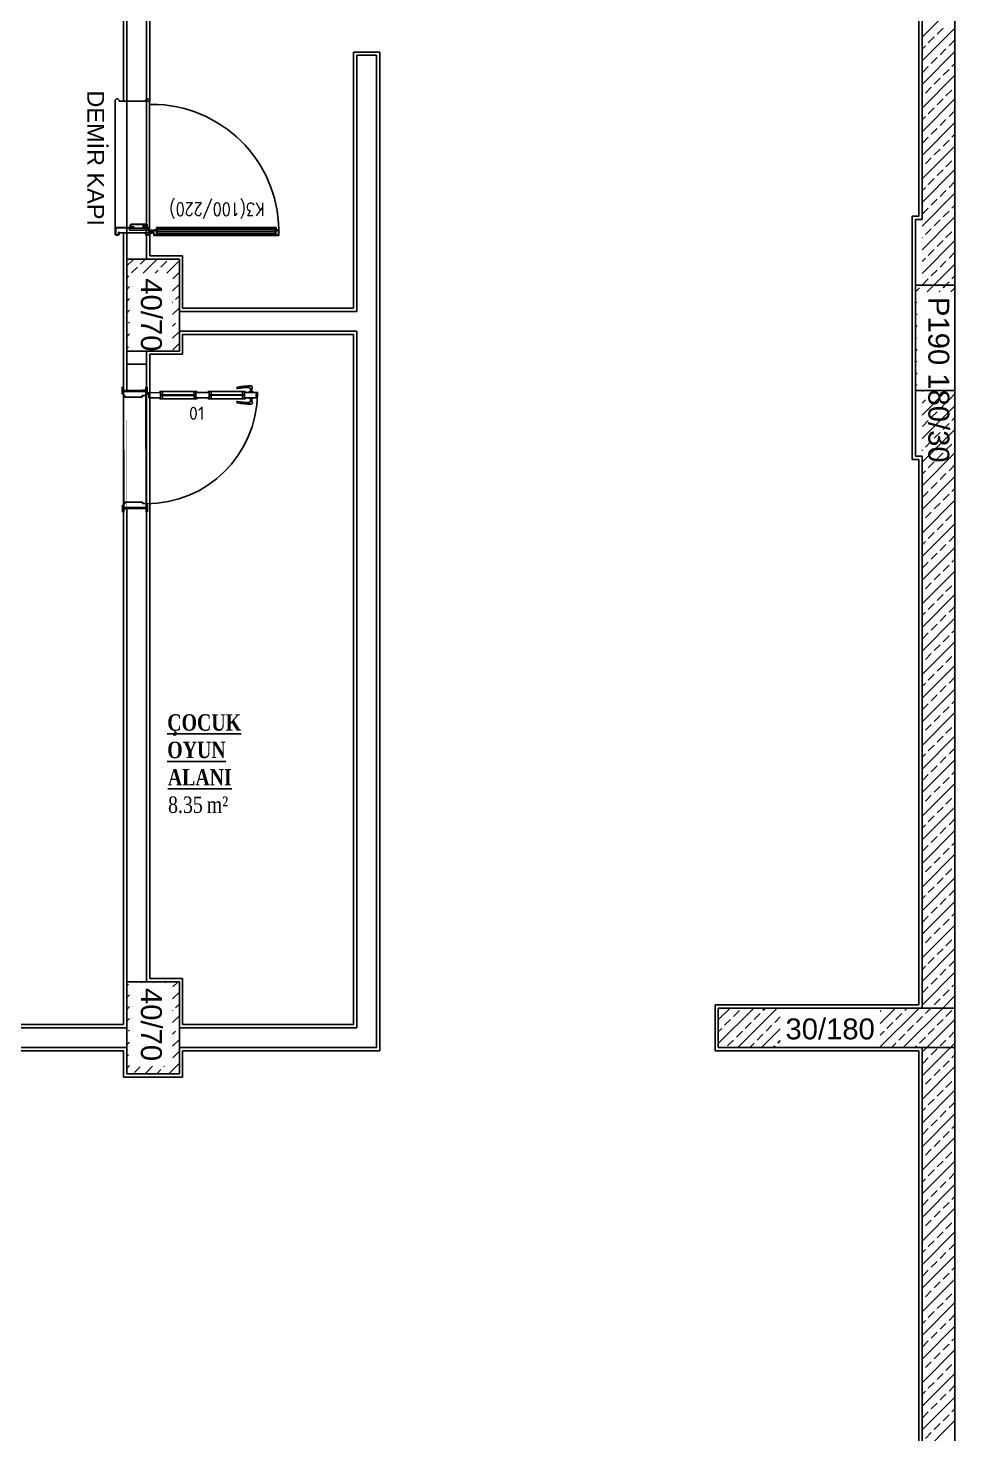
# Model space of a CAD drawing. Extents: x 357804 to 359242, y -615216 to -609926.
# Drawn here: x 358509 to 359214, y -613115 to -612046 of the extents above; entities that cross this region are included whole.
import ezdxf
from ezdxf.enums import TextEntityAlignment as Align

# ---------------------------------------------------------------- set-up
doc = ezdxf.new("R2010")
doc.units = 0
doc.header["$MEASUREMENT"] = 0
doc.layers.add('MKDU0', color=50, linetype='CONTINUOUS')
doc.styles.add('BORA', font='times.ttf')
doc.styles.add('KT-isocpeur', font='isocpeur.ttf', dxfattribs={"height": 10})
doc.styles.add('MtXpl_Times_New_Roma', font='timesbd.ttf')
doc.styles.add('ROMAND', font='romand', dxfattribs={"width": 0.8})
doc.styles.get("Standard").update_dxf_attribs({"font": 'arial.ttf'})
doc.styles.add('style2', font='arial.ttf')

msp = doc.modelspace()

# ---------------------------------------------------------------- linework, layer by layer
at = {"layer": 'MKDU0', "color": 8, "ltscale": 0.03}
for p, q in [((359214.4, -609936.4), (359214.4, -613401.4)), ((359214.4, -609936.4), (359214.4, -614601.4)), ((359214.4, -614601.4), (359214.4, -609936.4)), ((359214.4, -614601.4), (359214.4, -609936.4)), ((358584.4, -611416.4), (358584.4, -612806.4)), ((358581.9, -611918.9), (358581.9, -612101.4)), ((358599.4, -612221.4), (358599.4, -611976.4)), ((358601.9, -612101.4), (358601.9, -611978.9)), ((359189.4, -612191.4), (359189.4, -611996.4)), ((359189.4, -611996.4), (359189.4, -612191.4)), ((359214.4, -612241.4), (359214.4, -611996.4)), ((359186.9, -611998.9), (359186.9, -612188.9)), ((359189.4, -612052.7), (359214.4, -612027.7)), ((359189.4, -612070.7), (359214.4, -612045.7)), ((359200.9, -612050.2), (359205.4, -612045.7)), ((359189.4, -612061.7), (359191.9, -612059.2)), ((359194.1, -612056.9), (359198.6, -612052.4)), ((359209.9, -612059.2), (359214.3, -612054.7)), ((358776.9, -612063.9), (358756.9, -612063.9)), ((358756.9, -612063.9), (358756.9, -612258.9)), ((358774.4, -612066.4), (358759.4, -612066.4)), ((358759.4, -612066.4), (358759.4, -612261.4)), ((358774.4, -612281.4), (358774.4, -612066.4)), ((358776.9, -612283.9), (358776.9, -612063.9)), ((359189.4, -612088.6), (359214.4, -612063.6)), ((359196.4, -612072.6), (359200.9, -612068.1)), ((359203.1, -612065.9), (359207.6, -612061.4)), ((359189.4, -612106.6), (359214.4, -612081.6)), ((359189.7, -612079.4), (359194.1, -612074.9)), ((359205.4, -612081.6), (359209.9, -612077.1)), ((359212.1, -612074.9), (359214.4, -612072.6)), ((359191.9, -612095.1), (359196.4, -612090.6)), ((359198.6, -612088.4), (359203.1, -612083.9)), ((359207.6, -612097.3), (359212.1, -612092.8)), ((359214.3, -612090.6), (359214.4, -612090.6)), ((358581.9, -612101.4), (358584.4, -612101.4)), ((358594.4, -612101.4), (358601.9, -612101.4)), ((358603.2, -612103.8), (358601.6, -612103.8)), ((359189.4, -612097.6), (359189.7, -612097.3)), ((359189.4, -612124.6), (359214.4, -612099.6)), ((359200.9, -612104.1), (359205.4, -612099.6)), ((358601.6, -612104.4), (358601.6, -612198.3)), ((359189.4, -612115.6), (359191.9, -612113)), ((359194.1, -612110.8), (359198.6, -612106.3)), ((359209.9, -612113), (359214.3, -612108.6)), ((359189.4, -612142.5), (359214.4, -612117.5)), ((359196.4, -612126.5), (359200.9, -612122)), ((359203.1, -612119.8), (359207.6, -612115.3)), ((359189.4, -612160.5), (359214.4, -612135.5)), ((359189.7, -612133.3), (359194.1, -612128.8)), ((359205.4, -612135.5), (359209.9, -612131)), ((359212.1, -612128.8), (359214.4, -612126.5)), ((359191.9, -612149), (359196.4, -612144.5)), ((359198.6, -612142.2), (359203.1, -612137.7)), ((359207.6, -612151.2), (359212.1, -612146.7)), ((359214.3, -612144.5), (359214.4, -612144.5)), ((359189.4, -612151.5), (359189.7, -612151.2)), ((359189.4, -612178.4), (359214.4, -612153.4)), ((359200.9, -612157.9), (359205.4, -612153.5)), ((359189.4, -612169.5), (359191.9, -612166.9)), ((359194.1, -612164.7), (359198.6, -612160.2)), ((359209.9, -612166.9), (359214.3, -612162.4)), ((359189.4, -612196.4), (359214.4, -612171.4)), ((359196.4, -612180.4), (359200.9, -612175.9)), ((359203.1, -612173.7), (359207.6, -612169.2)), ((359186.9, -612188.9), (359181.9, -612188.9)), ((359181.9, -612188.9), (359181.9, -612373.9)), ((359189.4, -612214.4), (359214.4, -612189.4)), ((359189.7, -612187.1), (359194.1, -612182.6)), ((359205.4, -612189.4), (359209.9, -612184.9)), ((359212.1, -612182.6), (359214.4, -612180.4)), ((358575.6, -612202.3), (358575.6, -612198.3)), ((358576, -612198.3), (358576, -612202.3)), ((358576.6, -612197.3), (358587.6, -612197.3)), ((358587.6, -612197.7), (358576.6, -612197.7)), ((358600.5, -612197.9), (358586.5, -612197.9)), ((358586.5, -612197.9), (358586.5, -612199.4)), ((358586.5, -612199.4), (358600.5, -612199.4)), ((358587.1, -612196.3), (358587.1, -612195.8)), ((358587.5, -612195.8), (358587.5, -612196.3)), ((358587.6, -612197.3), (358587.6, -612197.7)), ((358588.1, -612194.8), (358599.1, -612194.8)), ((358599.1, -612195.2), (358588.1, -612195.2)), ((358588.1, -612196.9), (358589.7, -612196.9)), ((358589.7, -612197.3), (358588.1, -612197.3)), ((358589.7, -612196.9), (358589.7, -612197.3)), ((358596.8, -612197.7), (358596.8, -612195.3)), ((358596.8, -612195.3), (358599.1, -612195.3)), ((358600.6, -612197.7), (358596.8, -612197.7)), ((358599.1, -612195.7), (358597.2, -612195.7)), ((358597.2, -612195.7), (358597.2, -612197.3)), ((358597.2, -612197.3), (358600.6, -612197.3)), ((358597.4, -612197.2), (358597.4, -612195.8)), ((358597.4, -612195.8), (358599.2, -612195.8)), ((358599.8, -612197.2), (358597.4, -612197.2)), ((358599, -612197), (358599.6, -612197)), ((358599.3, -612196), (358599.2, -612196)), ((358599.2, -612196), (358599.2, -612196)), ((358599.6, -612197), (358599.6, -612195.9)), ((358599.7, -612195.3), (358599.8, -612194.9)), ((358599.8, -612194.9), (358599.8, -612195.8)), ((358599.8, -612195.8), (358599.8, -612197.2)), ((358600.5, -612199.4), (358600.5, -612197.9)), ((358601.2, -612202.3), (358601.2, -612198.3)), ((358601.6, -612198.3), (358601.6, -612202.3)), ((358602.1, -612200.1), (358601.6, -612200.1)), ((358603.2, -612199), (358603.2, -612202.2)), ((358604.2, -612200), (358604.9, -612200)), ((358604.9, -612203.4), (358604.9, -612199.1)), ((358604.9, -612199.1), (358606.8, -612199.1)), ((358606.8, -612199.3), (358605.1, -612199.3)), ((358605.1, -612199.3), (358605.1, -612203.2)), ((358605.1, -612199.8), (358607, -612199.8)), ((358605.4, -612199.6), (358605.4, -612199.4)), ((358605.4, -612199.4), (358606.9, -612199.4)), ((358607.1, -612199.6), (358605.4, -612199.6)), ((358606.8, -612199.1), (358606.8, -612199.3)), ((358606.8, -612199.1), (358606.9, -612199.1)), ((358606.9, -612199.4), (358606.9, -612197.4)), ((358606.9, -612197.4), (358698, -612197.4)), ((358607, -612199.8), (358607, -612203)), ((358697.8, -612197.6), (358607.1, -612197.6)), ((358607.1, -612197.6), (358607.1, -612199.6)), ((358607.2, -612203.1), (358607.2, -612197.7)), ((358607.2, -612197.7), (358612.2, -612197.7)), ((358612.2, -612198.1), (358607.6, -612198.1)), ((358607.6, -612198.1), (358607.6, -612202.7)), ((358607.7, -612198.9), (358607.7, -612198.2)), ((358607.7, -612198.2), (358612.3, -612198.2)), ((358697.2, -612198.9), (358607.7, -612198.9)), ((358612.2, -612197.7), (358612.2, -612198.1)), ((358612.3, -612198.2), (358612.3, -612197.7)), ((358612.3, -612197.7), (358692.6, -612197.7)), ((358692.6, -612197.7), (358692.6, -612198.2)), ((358692.6, -612198.2), (358697.2, -612198.2)), ((358692.7, -612198.1), (358692.7, -612197.7)), ((358692.7, -612197.7), (358697.7, -612197.7)), ((358697.3, -612198.1), (358692.7, -612198.1)), ((358697.2, -612198.2), (358697.2, -612198.9)), ((358697.3, -612202.7), (358697.3, -612198.1)), ((358697.7, -612197.7), (358697.7, -612203.1)), ((358697.8, -612199.6), (358697.8, -612197.6)), ((358699.5, -612199.6), (358697.8, -612199.6)), ((358699.8, -612199.8), (358697.9, -612199.8)), ((358697.9, -612199.8), (358697.9, -612203)), ((358698, -612197.4), (358698, -612199.4)), ((358698.1, -612199.1), (358698, -612199.1)), ((358698, -612199.4), (358699.5, -612199.4)), ((358698.1, -612199.3), (358698.1, -612199.1)), ((358698.1, -612199.1), (358700, -612199.1)), ((358699.8, -612199.3), (358698.1, -612199.3)), ((358699.5, -612199.4), (358699.5, -612199.6)), ((358699.8, -612203.2), (358699.8, -612199.3)), ((358700, -612199.1), (358700, -612203.4)), ((359189.4, -612191.4), (359184.4, -612191.4)), ((359184.4, -612191.4), (359184.4, -612371.4)), ((359191.9, -612202.8), (359196.4, -612198.4)), ((359198.6, -612196.1), (359203.1, -612191.6)), ((359214.3, -612198.4), (359214.4, -612198.3)), ((358577.6, -612202.9), (358576.6, -612202.9)), ((358576.6, -612202.9), (358577.6, -612202.9)), ((358577.6, -612203.3), (358576.6, -612203.3)), ((358578.2, -612202.3), (358578.2, -612201)), ((358578.2, -612201), (358578.6, -612201)), ((358578.6, -612201), (358578.6, -612202.3)), ((358584.4, -612201.4), (358581.9, -612201.4)), ((358581.9, -612201.4), (358581.9, -612803.9)), ((358601.9, -612201.4), (358594.4, -612201.4)), ((358598.6, -612202.3), (358598.6, -612201)), ((358598.6, -612201), (358599, -612201)), ((358599, -612201), (358599, -612202.3)), ((358599.6, -612202.9), (358600.6, -612202.9)), ((358600.6, -612203.3), (358599.6, -612203.3)), ((358601.6, -612200.6), (358604.8, -612200.6)), ((358602.1, -612201.2), (358601.6, -612201.2)), ((358601.9, -612218.9), (358601.9, -612201.4)), ((358604.3, -612201.1), (358604.9, -612201.1)), ((358700, -612203.4), (358604.9, -612203.4)), ((358607, -612203), (358605.1, -612203)), ((358605.1, -612203.2), (358699.8, -612203.2)), ((358612.2, -612203.1), (358607.2, -612203.1)), ((358607.6, -612200.4), (358697.3, -612200.4)), ((358607.6, -612202.7), (358612.2, -612202.7)), ((358697.2, -612201.9), (358607.7, -612201.9)), ((358607.7, -612201.9), (358607.7, -612202.6)), ((358607.7, -612202.6), (358612.3, -612202.6)), ((358612.2, -612202.7), (358612.2, -612203.1)), ((358612.3, -612202.6), (358612.3, -612203.1)), ((358612.3, -612203.1), (358692.6, -612203.1)), ((358692.6, -612203.1), (358692.6, -612202.6)), ((358692.6, -612202.6), (358697.2, -612202.6)), ((358692.7, -612203.1), (358692.7, -612202.7)), ((358692.7, -612202.7), (358697.3, -612202.7)), ((358697.7, -612203.1), (358692.7, -612203.1)), ((358697.2, -612202.6), (358697.2, -612201.9)), ((358697.9, -612203), (358699.8, -612203)), ((359189.4, -612205.4), (359189.7, -612205.1)), ((359189.4, -612232.3), (359214.4, -612207.3)), ((359200.9, -612211.8), (359205.4, -612207.3)), ((359207.6, -612205.1), (359212.1, -612200.6)), ((358584.4, -612226.7), (358589.7, -612221.4)), ((358584.4, -612291.4), (358584.4, -612221.4)), ((358584.4, -612221.4), (358624.4, -612221.4)), ((358594.7, -612225.3), (358598.7, -612221.4)), ((358596.9, -612232.1), (358607.6, -612221.4)), ((358624.4, -612221.4), (358599.4, -612221.4)), ((358626.9, -612218.9), (358601.9, -612218.9)), ((358624.4, -612221.4), (358624.4, -612291.4)), ((358624.4, -612266.4), (358624.4, -612221.4)), ((358626.9, -612258.9), (358626.9, -612218.9)), ((359189.4, -612223.3), (359191.9, -612220.8)), ((359194.1, -612218.6), (359198.6, -612214.1)), ((359209.9, -612220.8), (359214.3, -612216.3)), ((358588, -612232), (358592.5, -612227.5)), ((358605.9, -612232.1), (358608.2, -612229.8)), ((358610.4, -612227.5), (358614.9, -612223.1)), ((358614.9, -612232.1), (358624.4, -612222.6)), ((358619.4, -612236.5), (358623.9, -612232)), ((359196.4, -612234.3), (359200.9, -612229.8)), ((359198.3, -612241.4), (359214.4, -612225.3)), ((359203.1, -612227.5), (359207.6, -612223.1)), ((358584.4, -612235.6), (358585.7, -612234.3)), ((358584.4, -612244.6), (358586.6, -612242.4)), ((358619.3, -612245.6), (358624.4, -612240.5)), ((359184.4, -612321.4), (359184.4, -612241.4)), ((359184.4, -612241.4), (359214.4, -612241.4)), ((359189.7, -612241), (359194.1, -612236.5)), ((359193.3, -612246.3), (359198.3, -612241.4)), ((359205.4, -612243.3), (359207.3, -612241.4)), ((359207.3, -612241.4), (359209.9, -612238.8)), ((359212.1, -612236.5), (359214.4, -612234.3)), ((359214.4, -612241.4), (359214.4, -612321.4)), ((358584.4, -612253.6), (358586.6, -612251.4)), ((358621.6, -612252.2), (358624.4, -612249.5)), ((359184.4, -612246.3), (359187.4, -612243.3)), ((359202.3, -612246.3), (359203.1, -612245.5)), ((359211.3, -612246.3), (359214.4, -612243.2)), ((358584.4, -612262.6), (358586.6, -612260.4)), ((358619.3, -612254.6), (358619.4, -612254.5)), ((358619.3, -612263.5), (358624.4, -612258.5)), ((358759.4, -612261.4), (358624.4, -612261.4)), ((358756.9, -612258.9), (358626.9, -612258.9)), ((359184.4, -612255.3), (359185.5, -612254.2)), ((359185.2, -612263.5), (359185.5, -612263.1)), ((358585.7, -612270.2), (358586.6, -612269.4)), ((358619.3, -612272.5), (358621.6, -612270.2)), ((358623.9, -612268), (358624.4, -612267.5)), ((359184.4, -612273.2), (359185.5, -612272.1)), ((358584.4, -612280.5), (358586.6, -612278.4)), ((358619.3, -612281.5), (358624.4, -612276.5)), ((358759.4, -612276.4), (358624.4, -612276.4)), ((358624.4, -612276.4), (358624.4, -612291.4)), ((358756.9, -612278.9), (358626.9, -612278.9)), ((358626.9, -612278.9), (358626.9, -612293.9)), ((358756.9, -612803.9), (358756.9, -612278.9)), ((358759.4, -612806.4), (358759.4, -612276.4)), ((358774.4, -612301.4), (358774.4, -612281.4)), ((358776.9, -612303.9), (358776.9, -612283.9)), ((359184.4, -612282.2), (359185.2, -612281.4)), ((358584.4, -612289.5), (358585.7, -612288.2)), ((358624.4, -612291.4), (358584.4, -612291.4)), ((358624.4, -612291.4), (358599.4, -612291.4)), ((358599.4, -612291.4), (358599.4, -612771.4)), ((358626.9, -612293.9), (358601.9, -612293.9)), ((358601.9, -612293.9), (358601.9, -612768.9)), ((358619.4, -612290.4), (358623.9, -612285.9)), ((359184.4, -612291.2), (359185.5, -612290.1)), ((358584.4, -612301.4), (358599.4, -612301.4)), ((358774.4, -612821.4), (358774.4, -612301.4)), ((358776.9, -612823.9), (358776.9, -612303.9)), ((359184.4, -612300.2), (359185.5, -612299.1)), ((359184.4, -612309.2), (359185.5, -612308)), ((359185.2, -612317.3), (359185.5, -612317)), ((358637, -612324.8), (358610.1, -612324.8)), ((358637, -612325.2), (358610.1, -612325.3)), ((358611.6, -612322.2), (358635.5, -612322.2)), ((358611.6, -612327.8), (358635.6, -612327.8)), ((358647, -612324.8), (358673.9, -612324.7)), ((358647, -612325.2), (358673.9, -612325.1)), ((358648.5, -612322.2), (358672.4, -612322.1)), ((358648.5, -612327.8), (358672.5, -612327.7)), ((359214.4, -612321.4), (359184.4, -612321.4)), ((359189.4, -612322.1), (359190.1, -612321.4)), ((359189.4, -612340.1), (359208.1, -612321.4)), ((359189.4, -612331.1), (359191.9, -612328.6)), ((359194.1, -612326.3), (359198.6, -612321.8)), ((359209.9, -612328.6), (359214.3, -612324.1)), ((359214.4, -612821.4), (359214.4, -612321.4)), ((359189.4, -612358), (359214.4, -612333)), ((359196.4, -612342), (359200.9, -612337.6)), ((359203.1, -612335.3), (359207.6, -612330.8)), ((359189.7, -612348.8), (359194.1, -612344.3)), ((359205.4, -612351), (359209.9, -612346.5)), ((359212.1, -612344.3), (359214.4, -612342)), ((359189.4, -612376), (359214.4, -612351)), ((359191.9, -612364.5), (359196.4, -612360)), ((359198.6, -612357.8), (359203.1, -612353.3)), ((359214.3, -612360), (359214.4, -612360)), ((359184.4, -612371.4), (359189.4, -612371.4)), ((359189.4, -612367), (359189.7, -612366.7)), ((359189.4, -612394), (359214.4, -612369)), ((359189.4, -612791.4), (359189.4, -612371.4)), ((359189.4, -612371.4), (359189.4, -612791.4)), ((359200.9, -612373.5), (359205.4, -612369)), ((359207.6, -612366.7), (359212.1, -612362.2)), ((359181.9, -612373.9), (359186.9, -612373.9)), ((359186.9, -612373.9), (359186.9, -612788.9)), ((359194.1, -612380.2), (359198.6, -612375.7)), ((359209.9, -612382.5), (359214.3, -612378)), ((359189.4, -612385), (359191.9, -612382.5)), ((359189.4, -612411.9), (359214.4, -612386.9)), ((359196.4, -612395.9), (359200.9, -612391.4)), ((359203.1, -612389.2), (359207.6, -612384.7)), ((359189.7, -612402.7), (359194.1, -612398.2)), ((359205.4, -612404.9), (359209.9, -612400.4)), ((359212.1, -612398.2), (359214.4, -612395.9)), ((359189.4, -612429.9), (359214.4, -612404.9)), ((359191.9, -612418.4), (359196.4, -612413.9)), ((359198.6, -612411.6), (359203.1, -612407.1)), ((359214.3, -612413.9), (359214.4, -612413.9)), ((359189.4, -612420.9), (359189.7, -612420.6)), ((359189.4, -612447.8), (359214.4, -612422.8)), ((359200.9, -612427.4), (359205.4, -612422.9)), ((359207.6, -612420.6), (359212.1, -612416.1)), ((359194.1, -612434.1), (359198.6, -612429.6)), ((359209.9, -612436.3), (359214.3, -612431.8)), ((359189.4, -612438.9), (359191.9, -612436.3)), ((359189.4, -612465.8), (359214.4, -612440.8)), ((359196.4, -612449.8), (359200.9, -612445.3)), ((359203.1, -612443.1), (359207.6, -612438.6)), ((359189.7, -612456.5), (359194.1, -612452.1)), ((359205.4, -612458.8), (359209.9, -612454.3)), ((359212.1, -612452.1), (359214.4, -612449.8)), ((359189.4, -612483.8), (359214.4, -612458.8)), ((359198.6, -612465.5), (359203.1, -612461)), ((359189.4, -612474.8), (359189.7, -612474.5)), ((359189.4, -612501.7), (359214.4, -612476.7)), ((359191.9, -612472.3), (359196.4, -612467.8)), ((359200.9, -612481.2), (359205.4, -612476.7)), ((359207.6, -612474.5), (359212.1, -612470)), ((359214.3, -612467.8), (359214.4, -612467.7)), ((359194.1, -612488), (359198.6, -612483.5)), ((359209.9, -612490.2), (359214.3, -612485.7)), ((359189.4, -612492.7), (359191.9, -612490.2)), ((359189.4, -612519.7), (359214.4, -612494.7)), ((359196.4, -612503.7), (359200.9, -612499.2)), ((359203.1, -612497), (359207.6, -612492.5)), ((359189.7, -612510.4), (359194.1, -612505.9)), ((359205.4, -612512.7), (359209.9, -612508.2)), ((359212.1, -612505.9), (359214.4, -612503.7)), ((359189.4, -612537.6), (359214.4, -612512.6)), ((359198.6, -612519.4), (359203.1, -612514.9)), ((359189.4, -612528.7), (359189.7, -612528.4)), ((359189.4, -612555.6), (359214.4, -612530.6)), ((359191.9, -612526.1), (359196.4, -612521.6)), ((359200.9, -612535.1), (359205.4, -612530.6)), ((359207.6, -612528.4), (359212.1, -612523.9)), ((359214.3, -612521.6), (359214.4, -612521.6)), ((359194.1, -612541.9), (359198.6, -612537.4)), ((359209.9, -612544.1), (359214.3, -612539.6)), ((359189.4, -612546.6), (359191.9, -612544.1)), ((359189.4, -612573.6), (359214.4, -612548.6)), ((359196.4, -612557.6), (359200.9, -612553.1)), ((359203.1, -612550.8), (359207.6, -612546.3)), ((359189.7, -612564.3), (359194.1, -612559.8)), ((359205.4, -612566.5), (359209.9, -612562.1)), ((359212.1, -612559.8), (359214.4, -612557.5)), ((359189.4, -612591.5), (359214.4, -612566.5)), ((359198.6, -612573.3), (359203.1, -612568.8)), ((359189.4, -612582.5), (359189.7, -612582.3)), ((359189.4, -612609.5), (359214.4, -612584.5)), ((359191.9, -612580), (359196.4, -612575.5)), ((359200.9, -612589), (359205.4, -612584.5)), ((359207.6, -612582.3), (359212.1, -612577.8)), ((359214.3, -612575.5), (359214.4, -612575.5)), ((359194.1, -612595.7), (359198.6, -612591.2)), ((359209.9, -612598), (359214.3, -612593.5)), ((359189.4, -612600.5), (359191.9, -612598)), ((359189.4, -612627.4), (359214.4, -612602.4)), ((359203.1, -612604.7), (359207.6, -612600.2)), ((359189.7, -612618.2), (359194.1, -612613.7)), ((359196.4, -612611.5), (359200.9, -612607)), ((359205.4, -612620.4), (359209.9, -612615.9)), ((359212.1, -612613.7), (359214.4, -612611.4)), ((359189.4, -612645.4), (359214.4, -612620.4)), ((359198.6, -612627.2), (359203.1, -612622.7)), ((359189.4, -612636.4), (359189.7, -612636.1)), ((359189.4, -612663.4), (359214.4, -612638.4)), ((359191.9, -612633.9), (359196.4, -612629.4)), ((359200.9, -612642.9), (359205.4, -612638.4)), ((359207.6, -612636.1), (359212.1, -612631.7)), ((359214.3, -612629.4), (359214.4, -612629.4)), ((359194.1, -612649.6), (359198.6, -612645.1)), ((359209.9, -612651.9), (359214.3, -612647.4)), ((359189.4, -612654.4), (359191.9, -612651.9)), ((359189.4, -612681.3), (359214.4, -612656.3)), ((359203.1, -612658.6), (359207.6, -612654.1)), ((359189.7, -612672.1), (359194.1, -612667.6)), ((359196.4, -612665.3), (359200.9, -612660.8)), ((359205.4, -612674.3), (359209.9, -612669.8)), ((359212.1, -612667.6), (359214.4, -612665.3)), ((359189.4, -612699.3), (359214.4, -612674.3)), ((359198.6, -612681), (359203.1, -612676.6)), ((359189.4, -612690.3), (359189.7, -612690)), ((359189.4, -612717.3), (359214.4, -612692.3)), ((359191.9, -612687.8), (359196.4, -612683.3)), ((359200.9, -612696.8), (359205.4, -612692.3)), ((359207.6, -612690), (359212.1, -612685.5)), ((359214.3, -612683.3), (359214.4, -612683.3)), ((359194.1, -612703.5), (359198.6, -612699)), ((359209.9, -612705.7), (359214.3, -612701.3)), ((359189.4, -612708.3), (359191.9, -612705.7)), ((359189.4, -612735.2), (359214.4, -612710.2)), ((359203.1, -612712.5), (359207.6, -612708)), ((359189.7, -612725.9), (359194.1, -612721.5)), ((359196.4, -612719.2), (359200.9, -612714.7)), ((359205.4, -612728.2), (359209.9, -612723.7)), ((359212.1, -612721.5), (359214.4, -612719.2)), ((359189.4, -612753.2), (359214.4, -612728.2)), ((359198.6, -612734.9), (359203.1, -612730.4)), ((359189.4, -612744.2), (359189.7, -612743.9)), ((359191.9, -612741.7), (359196.4, -612737.2)), ((359207.6, -612743.9), (359212.1, -612739.4)), ((359214.3, -612737.2), (359214.4, -612737.2)), ((359189.4, -612771.1), (359214.4, -612746.1)), ((359194.1, -612757.4), (359198.6, -612752.9)), ((359200.9, -612750.6), (359205.4, -612746.2)), ((359209.9, -612759.6), (359214.3, -612755.1)), ((359189.4, -612762.2), (359191.9, -612759.6)), ((359189.4, -612789.1), (359214.4, -612764.1)), ((359203.1, -612766.4), (359207.6, -612761.9)), ((358584.4, -612841.4), (358584.4, -612771.4)), ((358584.4, -612771.4), (358624.4, -612771.4)), ((358584.4, -612774.5), (358585.7, -612773.1)), ((358595.7, -612772.1), (358596.5, -612771.4)), ((358599.4, -612771.4), (358624.4, -612771.4)), ((358601.9, -612768.9), (358626.9, -612768.9)), ((358604.7, -612772.1), (358605.4, -612771.4)), ((358613.7, -612772.1), (358614.4, -612771.4)), ((358619.4, -612775.3), (358623.4, -612771.4)), ((358624.4, -612771.4), (358624.4, -612841.4)), ((358624.4, -612771.4), (358624.4, -612811.4)), ((358626.9, -612768.9), (358626.9, -612803.9)), ((359189.7, -612779.8), (359194.1, -612775.3)), ((359196.4, -612773.1), (359200.9, -612768.6)), ((359205.4, -612782.1), (359209.9, -612777.6)), ((359212.1, -612775.3), (359214.4, -612773.1)), ((358584.4, -612783.4), (358586.6, -612781.2)), ((358619.3, -612784.4), (358624.4, -612779.4)), ((358621.6, -612791.1), (358624.4, -612788.3)), ((359198.6, -612788.8), (359203.1, -612784.3)), ((359205.1, -612791.4), (359214.4, -612782.1)), ((358584.4, -612792.4), (358586.6, -612790.2)), ((358584.4, -612801.4), (358586.6, -612799.2)), ((358619.3, -612793.4), (358619.4, -612793.3)), ((358619.3, -612802.3), (358624.4, -612797.3)), ((359186.9, -612788.9), (359031.9, -612788.9)), ((359031.9, -612788.9), (359031.9, -612823.9)), ((359034.4, -612821.4), (359034.4, -612791.4)), ((359034.4, -612791.4), (359189.4, -612791.4)), ((359034.4, -612800.4), (359043.4, -612791.4)), ((359034.4, -612818.4), (359061.4, -612791.4)), ((359034.4, -612791.4), (359034.4, -612791.4)), ((359034.4, -612821.4), (359034.4, -612791.4)), ((359034.4, -612791.4), (359214.4, -612791.4)), ((359189.4, -612791.4), (359034.4, -612791.4)), ((359034.4, -612791.4), (359034.4, -612821.4)), ((359046, -612797.8), (359050.5, -612793.3)), ((359049.3, -612821.4), (359079.3, -612791.4)), ((359061.7, -612800), (359066.2, -612795.5)), ((359068.4, -612793.3), (359070.4, -612791.4)), ((359077.4, -612802.3), (359081.5, -612798.1)), ((359157.5, -612803), (359169.1, -612791.4)), ((359157.5, -612821), (359187.1, -612791.4)), ((359157.5, -612794), (359158.2, -612793.3)), ((359169.4, -612800), (359173.9, -612795.5)), ((359175.1, -612821.4), (359205.1, -612791.4)), ((359176.2, -612793.3), (359178.1, -612791.4)), ((359185.2, -612802.3), (359189.7, -612797.8)), ((359191.9, -612795.5), (359196.1, -612791.4)), ((359196.1, -612791.4), (359196.4, -612791.1)), ((359207.6, -612797.8), (359212.1, -612793.3)), ((359214.3, -612791.1), (359214.4, -612791)), ((359214.4, -612791.4), (359214.4, -612821.4)), ((358584.4, -612806.4), (358434.4, -612806.4)), ((358581.9, -612803.9), (358436.9, -612803.9)), ((358585.7, -612809), (358586.6, -612808.2)), ((358619.3, -612811.3), (358621.6, -612809)), ((358623.9, -612806.8), (358624.4, -612806.3)), ((358624.4, -612811.4), (358624.4, -612806.4)), ((358624.4, -612806.4), (358759.4, -612806.4)), ((358626.9, -612803.9), (358756.9, -612803.9)), ((359034.4, -612809.4), (359037, -612806.8)), ((359039.2, -612804.5), (359043.7, -612800)), ((359048.2, -612813.5), (359052.7, -612809)), ((359054.9, -612806.8), (359059.4, -612802.3)), ((359067.3, -612821.4), (359081.5, -612807.1)), ((359070.7, -612809), (359075.2, -612804.5)), ((359157.5, -612812), (359160.5, -612809)), ((359162.7, -612806.8), (359167.2, -612802.3)), ((359178.4, -612809), (359182.9, -612804.5)), ((359193, -612821.4), (359214.4, -612800)), ((359194.1, -612811.3), (359198.6, -612806.8)), ((359200.9, -612804.5), (359205.4, -612800)), ((359209.9, -612813.5), (359214.3, -612809)), ((358584.4, -612819.4), (358586.6, -612817.2)), ((358619.3, -612820.3), (358624.4, -612815.3)), ((359041.5, -612820.2), (359046, -612815.8)), ((359058.3, -612821.4), (359061.7, -612818)), ((359063.9, -612815.8), (359068.4, -612811.3)), ((359076.3, -612821.4), (359077.4, -612820.2)), ((359079.6, -612818), (359081.5, -612816.1)), ((359166.1, -612821.4), (359169.4, -612818)), ((359171.7, -612815.8), (359176.2, -612811.3)), ((359184, -612821.4), (359185.2, -612820.2)), ((359187.4, -612818), (359191.9, -612813.5)), ((359203.1, -612820.2), (359207.6, -612815.8)), ((359211, -612821.4), (359214.4, -612818)), ((358434.4, -612821.4), (358584.4, -612821.4)), ((358436.9, -612823.9), (358581.9, -612823.9)), ((358581.9, -612823.9), (358581.9, -612843.9)), ((358584.4, -612821.4), (358584.4, -612841.4)), ((358584.4, -612828.3), (358585.7, -612827)), ((358619.4, -612829.2), (358623.9, -612824.7)), ((358624.4, -612841.4), (358624.4, -612821.4)), ((358624.4, -612821.4), (358774.4, -612821.4)), ((358626.9, -612843.9), (358626.9, -612823.9)), ((358626.9, -612823.9), (358776.9, -612823.9)), ((359031.9, -612823.9), (359186.9, -612823.9)), ((359189.4, -612821.4), (359034.4, -612821.4)), ((359214.4, -612821.4), (359034.4, -612821.4)), ((359034.4, -612821.4), (359189.4, -612821.4)), ((359186.9, -612823.9), (359186.9, -613358.9)), ((359189.4, -612825), (359193, -612821.4)), ((359189.4, -612843), (359211, -612821.4)), ((359189.4, -613361.4), (359189.4, -612821.4)), ((359189.4, -612821.4), (359189.4, -613361.4)), ((359189.7, -612833.7), (359194.1, -612829.2)), ((359196.4, -612827), (359200.9, -612822.5)), ((359212.1, -612829.2), (359214.4, -612827)), ((359214.4, -613361.4), (359214.4, -612821.4)), ((358584.4, -612837.3), (358586.6, -612835.1)), ((358624.4, -612841.4), (358584.4, -612841.4)), ((358584.4, -612841.4), (358624.4, -612841.4)), ((358590.2, -612840.4), (358594.7, -612836)), ((358598.3, -612841.4), (358604, -612835.6)), ((358607.3, -612841.4), (358610.4, -612838.2)), ((358612.7, -612836), (358613, -612835.6)), ((358616.3, -612841.4), (358624.4, -612833.2)), ((359189.4, -612860.9), (359214.4, -612835.9)), ((359198.6, -612842.7), (359203.1, -612838.2)), ((359205.4, -612836), (359209.9, -612831.5)), ((358581.9, -612843.9), (358626.9, -612843.9)), ((359189.4, -612852), (359189.7, -612851.7)), ((359191.9, -612849.4), (359196.4, -612844.9)), ((359207.6, -612851.7), (359212.1, -612847.2)), ((359214.3, -612844.9), (359214.4, -612844.9)), ((359189.4, -612878.9), (359214.4, -612853.9)), ((359194.1, -612865.1), (359198.6, -612860.7)), ((359200.9, -612858.4), (359205.4, -612853.9)), ((359209.9, -612867.4), (359214.3, -612862.9)), ((359189.4, -612869.9), (359191.9, -612867.4)), ((359189.4, -612896.9), (359214.4, -612871.9)), ((359203.1, -612874.1), (359207.6, -612869.6)), ((359189.7, -612887.6), (359194.1, -612883.1)), ((359196.4, -612880.9), (359200.9, -612876.4)), ((359212.1, -612883.1), (359214.4, -612880.8)), ((359189.4, -612914.8), (359214.4, -612889.8)), ((359198.6, -612896.6), (359203.1, -612892.1)), ((359205.4, -612889.8), (359209.9, -612885.3)), ((359189.4, -612905.8), (359189.7, -612905.6)), ((359191.9, -612903.3), (359196.4, -612898.8)), ((359207.6, -612905.6), (359212.1, -612901.1)), ((359214.3, -612898.8), (359214.4, -612898.8)), ((359189.4, -612932.8), (359214.4, -612907.8)), ((359194.1, -612919), (359198.6, -612914.5)), ((359200.9, -612912.3), (359205.4, -612907.8)), ((359209.9, -612921.3), (359214.3, -612916.8)), ((359189.4, -612923.8), (359191.9, -612921.3)), ((359189.4, -612950.7), (359214.4, -612925.7)), ((359203.1, -612928), (359207.6, -612923.5)), ((359189.7, -612941.5), (359194.1, -612937)), ((359196.4, -612934.7), (359200.9, -612930.2)), ((359212.1, -612937), (359214.4, -612934.7)), ((359189.4, -612968.7), (359214.4, -612943.7)), ((359198.6, -612950.5), (359203.1, -612946)), ((359205.4, -612943.7), (359209.9, -612939.2)), ((359189.4, -612959.7), (359189.7, -612959.4)), ((359191.9, -612957.2), (359196.4, -612952.7)), ((359207.6, -612959.4), (359212.1, -612954.9)), ((359214.3, -612952.7), (359214.4, -612952.7)), ((359189.4, -612986.7), (359214.4, -612961.7)), ((359194.1, -612972.9), (359198.6, -612968.4)), ((359200.9, -612966.2), (359205.4, -612961.7)), ((359189.4, -612977.7), (359191.9, -612975.2)), ((359189.4, -613004.6), (359214.4, -612979.6)), ((359203.1, -612981.9), (359207.6, -612977.4)), ((359209.9, -612975.2), (359214.3, -612970.7)), ((359189.7, -612995.4), (359194.1, -612990.9)), ((359196.4, -612988.6), (359200.9, -612984.1)), ((359212.1, -612990.9), (359214.4, -612988.6)), ((359189.4, -613022.6), (359214.4, -612997.6)), ((359198.6, -613004.3), (359203.1, -612999.8)), ((359205.4, -612997.6), (359209.9, -612993.1)), ((359191.9, -613011.1), (359196.4, -613006.6)), ((359207.6, -613013.3), (359212.1, -613008.8)), ((359214.3, -613006.6), (359214.4, -613006.6)), ((359189.4, -613013.6), (359189.7, -613013.3)), ((359189.4, -613040.5), (359214.4, -613015.5)), ((359194.1, -613026.8), (359198.6, -613022.3)), ((359200.9, -613020.1), (359205.4, -613015.6)), ((359189.4, -613031.6), (359191.9, -613029)), ((359189.4, -613058.5), (359214.4, -613033.5)), ((359203.1, -613035.8), (359207.6, -613031.3)), ((359209.9, -613029), (359214.3, -613024.5)), ((359189.7, -613049.2), (359194.1, -613044.7)), ((359196.4, -613042.5), (359200.9, -613038)), ((359212.1, -613044.7), (359214.4, -613042.5)), ((359189.4, -613076.5), (359214.4, -613051.5)), ((359198.6, -613058.2), (359203.1, -613053.7)), ((359205.4, -613051.5), (359209.9, -613047)), ((359191.9, -613065), (359196.4, -613060.5)), ((359207.6, -613067.2), (359212.1, -613062.7)), ((359214.3, -613060.5), (359214.4, -613060.4)), ((359189.4, -613067.5), (359189.7, -613067.2)), ((359189.4, -613094.4), (359214.4, -613069.4)), ((359194.1, -613080.7), (359198.6, -613076.2)), ((359200.9, -613073.9), (359205.4, -613069.4)), ((359189.4, -613085.4), (359191.9, -613082.9)), ((359189.4, -613112.4), (359214.4, -613087.4)), ((359203.1, -613089.6), (359207.6, -613085.2)), ((359209.9, -613082.9), (359214.3, -613078.4)), ((359189.7, -613103.1), (359194.1, -613098.6)), ((359196.4, -613096.4), (359200.9, -613091.9)), ((359212.1, -613098.6), (359214.4, -613096.4)), ((359189.4, -613130.3), (359214.4, -613105.3)), ((359198.6, -613112.1), (359203.1, -613107.6)), ((359205.4, -613105.4), (359209.9, -613100.9)), ((359191.9, -613118.8), (359196.4, -613114.3)), ((359214.3, -613114.3), (359214.4, -613114.3))]:
    msp.add_line(p, q, dxfattribs=at)
at = {"layer": 'MKDU0', "color": 8, "ltscale": 0.03, "extrusion": (0, 0, -1)}
for p, q in [((358576.6, -612099.4), (358575.6, -612100.4)), ((358575.6, -612100.4), (358575.6, -612202.3)), ((358577.6, -612099.4), (358576.6, -612099.4)), ((358578.6, -612100.4), (358577.6, -612099.4)), ((358578.6, -612101.4), (358578.6, -612100.4)), ((358598.6, -612101.4), (358578.6, -612101.4)), ((358599.6, -612099.4), (358598.6, -612100.4)), ((358598.6, -612100.4), (358598.6, -612101.4)), ((358600.6, -612099.4), (358599.6, -612099.4)), ((358601.6, -612100.4), (358600.6, -612099.4)), ((358601.6, -612202.3), (358601.6, -612100.4)), ((358575.6, -612202.3), (358576.6, -612203.3)), ((358576.6, -612203.3), (358577.6, -612203.3)), ((358577.6, -612203.3), (358578.6, -612202.3)), ((358578.6, -612202.3), (358578.6, -612201.4)), ((358578.6, -612201.4), (358598.6, -612201.4)), ((358598.6, -612201.4), (358598.6, -612202.3)), ((358598.6, -612202.3), (358599.6, -612203.3)), ((358599.6, -612203.3), (358600.6, -612203.3)), ((358600.6, -612203.3), (358601.6, -612202.3))]:
    msp.add_line(p, q, dxfattribs=at)
at = {"layer": 'MKDU0', "color": 8, "ltscale": 0.03}
for points in [[(358609.6, -612323.1), (358609.6, -612322.3), (358611.6, -612322.2), (358611.6, -612324.8), (358610.1, -612324.8), (358610.1, -612323)], [(358609.6, -612327.1), (358609.6, -612327.9), (358611.6, -612327.8), (358611.6, -612325.3), (358610.1, -612325.3), (358610.1, -612327)], [(358637.6, -612323), (358637.5, -612322.2), (358635.5, -612322.2), (358635.6, -612324.8), (358637, -612324.8), (358637, -612323)], [(358637.6, -612327), (358637.6, -612327.8), (358635.6, -612327.8), (358635.6, -612325.2), (358637, -612325.2), (358637, -612327)], [(358637, -612323), (358637, -612327), (358647, -612327), (358647, -612323), (358637, -612323)], [(358646.5, -612323), (358646.5, -612322.2), (358648.5, -612322.2), (358648.5, -612324.8), (358647, -612324.8), (358647, -612323)], [(358646.5, -612327), (358646.5, -612327.8), (358648.5, -612327.8), (358648.5, -612325.2), (358647, -612325.2), (358647, -612327)], [(358674.4, -612322.9), (358674.4, -612322.1), (358672.4, -612322.1), (358672.4, -612324.7), (358673.9, -612324.7), (358673.9, -612322.9)], [(358674.5, -612326.9), (358674.5, -612327.7), (358672.5, -612327.7), (358672.4, -612325.1), (358673.9, -612325.1), (358673.9, -612326.9)], [(358682.8, -612324.1), (358683.9, -612324.1), (358683.9, -612322.9), (358673.9, -612322.9), (358673.9, -612326.9), (358682.8, -612326.9)]]:
    msp.add_lwpolyline(points, close=True, dxfattribs=at)
for points in [[(358610.1, -612324.9), (358637, -612324.9)], [(358637, -612325.1), (358610.1, -612325.1)], [(358673.9, -612324.8), (358647, -612324.9)], [(358647, -612325.1), (358673.9, -612325)], [(358680.5, -612322.9), (358680.5, -612322.4), (358677.5, -612322.4), (358677.5, -612322.9)], [(358680.5, -612326.9), (358680.5, -612327.4), (358677.5, -612327.4), (358677.5, -612326.9)]]:
    msp.add_lwpolyline(points, dxfattribs=at)
msp.add_lwpolyline([(358678.3, -612327.4, -0.141238), (358678.4, -612329.9, -0.296872), (358677.2, -612330.7)], format="xyb", dxfattribs=at)
for radius in [1.2, 0.8]:
    msp.add_circle((358603.2, -612200.6), radius, dxfattribs=at)
for centre, radius, start, end in [((358603.2, -612200.6), 96.9, 0.8872, 90), ((358576.6, -612198.3), 1, 90, 180), ((358576.6, -612198.3), 0.6, 90, 180), ((358588.1, -612195.8), 1, 90, 180), ((358588.1, -612196.3), 1, 180, 270), ((358588.1, -612195.8), 0.6, 90, 180), ((358588.1, -612196.3), 0.6, 180, 270), ((358598.4, -612196.4), 0.884, 318.1865, 27.26), ((358599.1, -612195.3), 0.453, 270, 90), ((358599.1, -612195.3), 0.0509, 270, 90), ((358599.1, -612195.3), 0.564, 284.4014, 358.8907), ((358599.1, -612195.3), 0.764, 284.4014, 306.5332), ((358600.6, -612198.3), 1, 360, 90), ((358600.6, -612198.3), 0.6, 0, 90), ((358576.6, -612202.3), 1, 180, 270), ((358576.6, -612202.3), 0.6, 180, 270), ((358577.6, -612202.3), 0.6, 270, 360), ((358577.6, -612202.3), 1, 270, 0), ((358599.6, -612202.3), 1, 180, 270), ((358599.6, -612202.3), 0.6, 180, 270), ((358600.6, -612202.3), 1, 270, 360), ((358600.6, -612202.3), 0.6, 270, 360), ((358679.2, -612373.6), 55.7, 90.1507, 101.0073), ((358678.8, -612319), 1.08, 333.6186, 79.5628), ((358668.6, -612319.5), 0.6, 101.5211, 281.5211), ((358679.2, -612373.6), 54.6, 92.094, 100.9955), ((358677.2, -612320.5), 1.35, 23.6162, 89.7549), ((358674.1, -612321), 4.44, 341.0668, 13.2235), ((358684, -612320.9), 4.44, 160.3068, 199.1885), ((358684, -612328.8), 4.44, 161.0668, 199.9485), ((358668.7, -612330.3), 0.6, 78.7342, 258.7342), ((358678.9, -612276.1), 55.7, 259.248, 270.1046), ((358678.9, -612276.1), 54.6, 259.2598, 268.1613), ((358678.9, -612330.8), 1.08, 280.6926, 26.6367)]:
    msp.add_arc(centre, radius, start, end, dxfattribs=at)

# ---------------------------------------------------------------- texts
at = {"layer": 'MKDU0', "color": 8, "ltscale": 0.03, "style": 'style2'}
msp.add_text('DEMİR KAPI', height=12.78, rotation=270, dxfattribs=at).set_placement((358554.4, -612093.1))
at = {"layer": 'MKDU0', "color": 8, "ltscale": 0.03, "width": 0.8}
for s, height, rotation, style, p in [('K3(100/220)', 10, 179.9487, 'ROMAND', (358689.2, -612178.6)), ('%%UÇOCUK', 12.5, 360, 'MtXpl_Times_New_Roma', (358615.2, -612580.3)), ('%%UOYUN', 12.5, 360, 'MtXpl_Times_New_Roma', (358615.2, -612601.2)), ('%%UALANI', 12.5, 360, 'MtXpl_Times_New_Roma', (358615.6, -612622)), ('8.35', 12.5, 360, 'BORA', (358615.8, -612642.9)), ('m²', 12.5, 360, 'BORA', (358645.3, -612642.9))]:
    msp.add_text(s, height=height, rotation=rotation, dxfattribs=dict(at, style=style)).set_placement(p)
at = {"layer": 'MKDU0', "color": 8, "ltscale": 0.03}
for s, height, p in [('40/70', 15.91, (358595.2, -612236.1)), ('P190 180/30', 15.908, (359194.2, -612250.3)), ('40/70', 15.91, (358595.2, -612776.1))]:
    msp.add_text(s, height=height, rotation=270, dxfattribs=at).set_placement(p)
msp.add_text('30/180', height=15.91, dxfattribs=at).set_placement((359085.5, -612815.2))
at = {"layer": 'MKDU0', "color": 8, "ltscale": 0.03, "style": 'KT-isocpeur'}
msp.add_attdef('01', text='90/220', height=10, rotation=0.1277, dxfattribs=at).set_placement((358637.6, -612338.8), align=Align.MIDDLE_CENTER)

# ---------------------------------------------------------------- next in the draw order: wipeouts: each hides what was drawn before it
at = {"color": 8, "ltscale": 0.03}
msp.add_wipeout([(358597.1, -612411.3), (358584.1, -612411.4), (358583.9, -612321.4), (358596.9, -612321.3)], dxfattribs=at).dxf.layer = 'MKDU0'

# ---------------------------------------------------------------- next in the draw order: linework, layer by layer
at = {"layer": 'MKDU0', "color": 8, "ltscale": 0.03}
for p, q in [((358580.9, -612319.2), (358580.9, -612323.8)), ((358581.9, -612318.9), (358581.2, -612318.9)), ((358581.9, -612318.9), (358581.2, -612318.9)), ((358581.9, -612324.1), (358581.2, -612324.1)), ((358581.9, -612318.9), (358581.9, -612325)), ((358584.4, -612321.4), (358581.9, -612321.4)), ((358598.9, -612322.3), (358581.9, -612322.4)), ((358581.9, -612325), (358582.1, -612407.7)), ((358582.9, -612325.3), (358582.2, -612325.3)), ((358582.9, -612325.3), (358582.9, -612326.1)), ((358595.8, -612326.4), (358583.2, -612326.4)), ((358584.4, -612321.4), (358596.4, -612321.3)), ((358584.4, -612321.4), (358584.4, -612322.4)), ((358595.6, -612325.8), (358595.6, -612326)), ((358596.1, -612325.8), (358595.6, -612325.8)), ((358596.1, -612326), (358595.6, -612326)), ((358598.6, -612325.3), (358596.1, -612325.3)), ((358596.1, -612325.3), (358596.1, -612326.1)), ((358596.1, -612325.6), (358596.1, -612326.2)), ((358596.2, -612325.8), (358596.2, -612326)), ((358596.4, -612321.3), (358596.4, -612322.3)), ((358598.9, -612321.3), (358596.4, -612321.3)), ((358599.6, -612318.8), (358598.9, -612318.8)), ((358599.6, -612318.8), (358598.9, -612318.8)), ((358598.9, -612318.8), (358598.9, -612325)), ((358599.6, -612323.2), (358598.9, -612323.2)), ((358599, -612323.6), (358598.9, -612323.6)), ((358599, -612323.9), (358598.9, -612323.9)), ((358598.9, -612325), (358599.1, -612407.7)), ((358599.9, -612319.1), (358599.9, -612322.9)), ((358599.9, -612324), (358600.1, -612324.1)), ((358600, -612323.7), (358600.1, -612323.8)), ((358581.1, -612413.6), (358581.1, -612409)), ((358582.1, -612408.7), (358581.4, -612408.7)), ((358582.1, -612413.9), (358581.4, -612413.9)), ((358582.1, -612413.9), (358581.4, -612413.9)), ((358582.1, -612413.9), (358582.1, -612407.7)), ((358599.1, -612410.3), (358582.1, -612410.4)), ((358584.6, -612411.4), (358582.1, -612411.4)), ((358583.1, -612407.4), (358582.4, -612407.4)), ((358583.1, -612407.4), (358583.1, -612406.6)), ((358596, -612406.3), (358583.4, -612406.3)), ((358584.6, -612411.4), (358584.6, -612410.4)), ((358584.6, -612411.4), (358596.6, -612411.3)), ((358595.8, -612406.9), (358595.8, -612406.7)), ((358596.3, -612406.7), (358595.8, -612406.7)), ((358596.3, -612406.9), (358595.8, -612406.9)), ((358596.3, -612407.1), (358596.3, -612406.4)), ((358596.3, -612407.4), (358596.3, -612406.6)), ((358598.8, -612407.4), (358596.3, -612407.4)), ((358596.4, -612406.9), (358596.4, -612406.7)), ((358596.6, -612411.3), (358596.6, -612410.3)), ((358599.1, -612411.3), (358596.6, -612411.3)), ((358599.1, -612413.8), (358599.1, -612407.7)), ((358599.8, -612408.6), (358599.1, -612408.6)), ((358599.8, -612413.8), (358599.1, -612413.8)), ((358599.8, -612413.8), (358599.1, -612413.8)), ((358600.1, -612413.5), (358600.1, -612408.9))]:
    msp.add_line(p, q, dxfattribs=at)
msp.add_lwpolyline([(358610.1, -612323), (358600.1, -612323.1), (358600.1, -612324.3), (358601.3, -612324.3), (358601.3, -612327.1), (358610.1, -612327)], close=True, dxfattribs=at)
msp.add_circle((358599.5, -612323.8), 0.5, dxfattribs=at)
for centre, radius, start, end in [((358581.2, -612319.2), 0.3, 90.1277, 180.2023), ((358581.2, -612323.8), 0.3, 180.1277, 270.1277), ((358582.2, -612325), 0.3, 180.0531, 270.1277), ((358583.2, -612326.1), 0.3, 180.1277, 270.2023), ((358595.8, -612326.1), 0.3, 270.1277, 0.1277), ((358596.1, -612325.9), 0.347, 266.755, 93.5003), ((358598.6, -612325), 0.3, 270.1277, 0.1277), ((358599.1, -612322.9), 84.8, 269.9649, 359.1726), ((358599.6, -612319.1), 0.3, 0.0531, 90.1277), ((358599.6, -612322.9), 0.3, 270.1277, 0.2023), ((358581.4, -612409), 0.3, 90.1277, 180.1277), ((358581.4, -612413.6), 0.3, 180.053, 270.1277), ((358582.4, -612407.7), 0.3, 90.1277, 180.2023), ((358583.4, -612406.6), 0.3, 90.0531, 180.1277), ((358596, -612406.6), 0.3, 0.1277, 90.1277), ((358596.3, -612406.8), 0.347, 266.755, 93.5003), ((358598.8, -612407.7), 0.3, 0.1277, 90.1277), ((358599.8, -612408.9), 0.3, 0.0531, 90.1277), ((358599.8, -612413.5), 0.3, 270.1277, 0.2023)]:
    msp.add_arc(centre, radius, start, end, dxfattribs=at)

doc.saveas('drawing.dxf')
